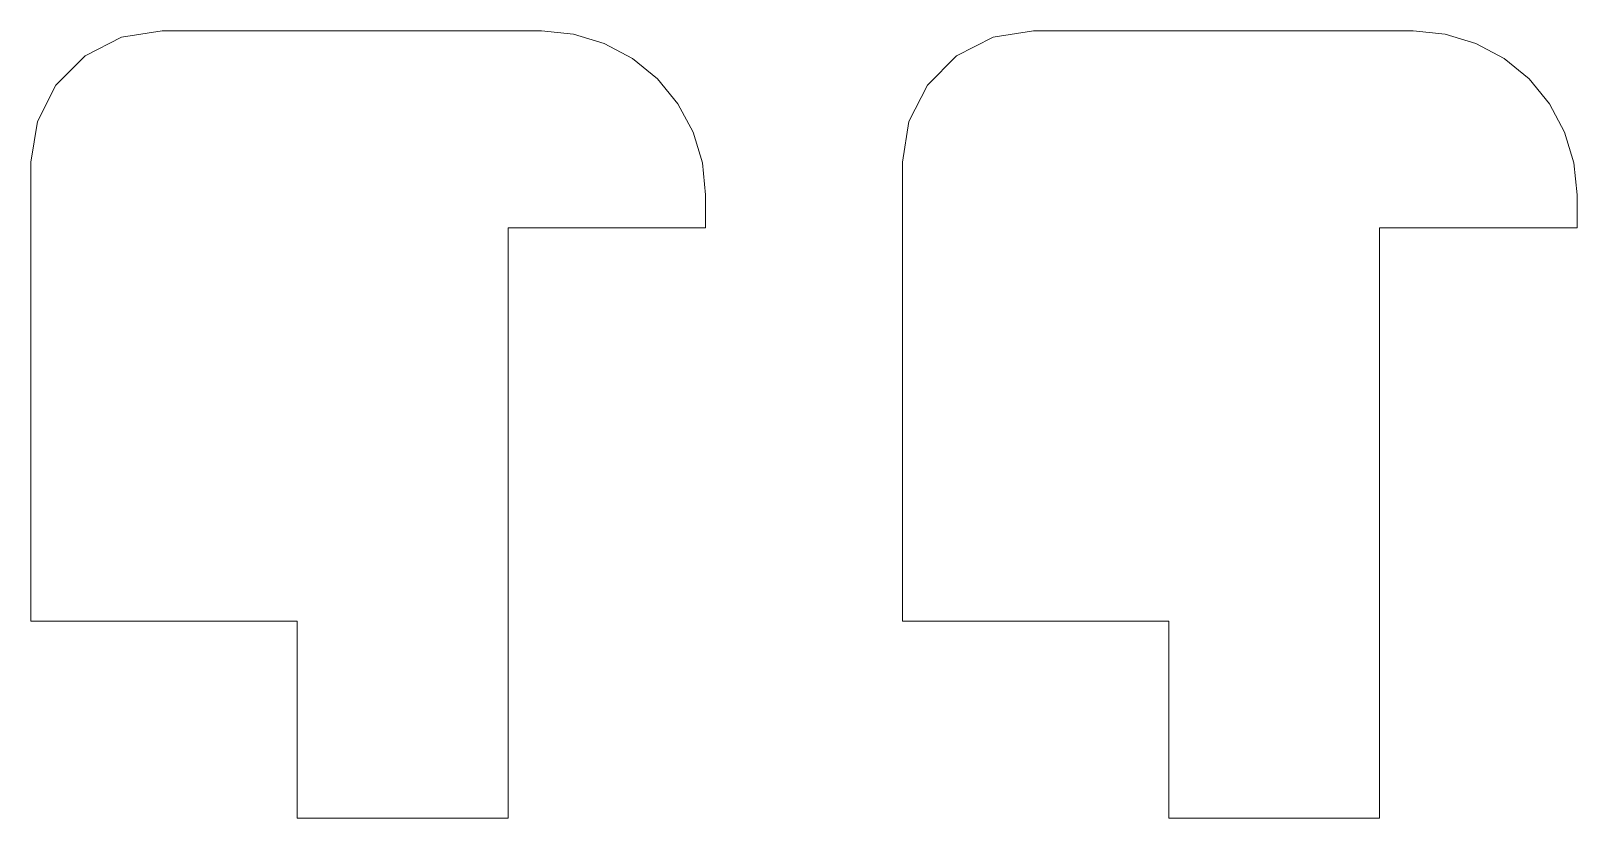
# Model space of a CAD drawing. Header units: millimetres. Extents: x -516 to 519, y -297 to 340.
# Drawn here: x 373.88 to 397.45, y -36.64 to -24.63 of the extents above; entities that cross this region are included whole.
import ezdxf

# ---------------------------------------------------------------- set-up
doc = ezdxf.new("R2010")
doc.units = ezdxf.units.MM
doc.header["$MEASUREMENT"] = 0
doc.layers.add('layer 1', color=7, linetype='Continuous')

msp = doc.modelspace()

# ---------------------------------------------------------------- linework, layer by layer
at = {"layer": 'layer 1', "color": 250, "lineweight": 18}
for points in [[(381.1521, -36.6351), (381.1521, -36.6351), (377.9358, -36.6351), (377.9358, -36.6351), (377.9358, -36.6351), (377.9358, -33.634), (377.9358, -33.634), (377.9358, -33.634), (373.8756, -33.634), (373.8756, -33.634), (373.8756, -33.634), (373.8756, -26.6303), (373.8756, -26.6303), (373.8756, -26.6303), (373.9736, -26.012), (373.9736, -26.012), (373.9736, -26.012), (374.2578, -25.4544), (374.2578, -25.4544), (374.2578, -25.4544), (374.7007, -25.0114), (374.7007, -25.0114), (374.7007, -25.0114), (375.2583, -24.7272), (375.2583, -24.7272), (375.2583, -24.7272), (375.8767, -24.6294), (375.8767, -24.6294), (375.8767, -24.6294), (381.6612, -24.6294), (381.6612, -24.6294), (381.6612, -24.6294), (382.1489, -24.6774), (382.1489, -24.6774), (382.1489, -24.6774), (382.6179, -24.8196), (382.6179, -24.8196), (382.6179, -24.8196), (383.0504, -25.0508), (383.0504, -25.0508), (383.0504, -25.0508), (383.4298, -25.362), (383.4298, -25.362), (383.4298, -25.362), (383.7404, -25.7409), (383.7404, -25.7409), (383.7404, -25.7409), (383.9716, -26.1733), (383.9716, -26.1733), (383.9716, -26.1733), (384.1144, -26.6424), (384.1144, -26.6424), (384.1144, -26.6424), (384.1624, -27.1306), (384.1624, -27.1306), (384.1624, -27.1306), (384.1624, -27.6309), (384.1624, -27.6309), (384.1624, -27.6309), (381.1521, -27.6309), (381.1521, -27.6309), (381.1521, -27.6309), (381.1521, -36.6351), (381.1521, -36.6351)], [(394.4402, -36.6351), (394.4402, -36.6351), (391.2239, -36.6351), (391.2239, -36.6351), (391.2239, -36.6351), (391.2239, -33.634), (391.2239, -33.634), (391.2239, -33.634), (387.1637, -33.634), (387.1637, -33.634), (387.1637, -33.634), (387.1637, -26.6303), (387.1637, -26.6303), (387.1637, -26.6303), (387.2617, -26.012), (387.2617, -26.012), (387.2617, -26.012), (387.5459, -25.4544), (387.5459, -25.4544), (387.5459, -25.4544), (387.9888, -25.0114), (387.9888, -25.0114), (387.9888, -25.0114), (388.5464, -24.7272), (388.5464, -24.7272), (388.5464, -24.7272), (389.1648, -24.6294), (389.1648, -24.6294), (389.1648, -24.6294), (394.9493, -24.6294), (394.9493, -24.6294), (394.9493, -24.6294), (395.437, -24.6774), (395.437, -24.6774), (395.437, -24.6774), (395.906, -24.8196), (395.906, -24.8196), (395.906, -24.8196), (396.3385, -25.0508), (396.3385, -25.0508), (396.3385, -25.0508), (396.7179, -25.362), (396.7179, -25.362), (396.7179, -25.362), (397.0285, -25.7409), (397.0285, -25.7409), (397.0285, -25.7409), (397.2597, -26.1733), (397.2597, -26.1733), (397.2597, -26.1733), (397.4025, -26.6424), (397.4025, -26.6424), (397.4025, -26.6424), (397.4505, -27.1306), (397.4505, -27.1306), (397.4505, -27.1306), (397.4505, -27.6309), (397.4505, -27.6309), (397.4505, -27.6309), (394.4402, -27.6309), (394.4402, -27.6309), (394.4402, -27.6309), (394.4402, -36.6351), (394.4402, -36.6351)]]:
    msp.add_open_spline(points, degree=3, knots=[0, 0, 0, 0, 0.047619, 0.047619, 0.047619, 0.0952381, 0.0952381, 0.0952381, 0.1428571, 0.1428571, 0.1428571, 0.1904762, 0.1904762, 0.1904762, 0.2380952, 0.2380952, 0.2380952, 0.2857143, 0.2857143, 0.2857143, 0.3333333, 0.3333333, 0.3333333, 0.3809524, 0.3809524, 0.3809524, 0.4285714, 0.4285714, 0.4285714, 0.4761905, 0.4761905, 0.4761905, 0.5238095, 0.5238095, 0.5238095, 0.5714286, 0.5714286, 0.5714286, 0.6190476, 0.6190476, 0.6190476, 0.6666667, 0.6666667, 0.6666667, 0.7142857, 0.7142857, 0.7142857, 0.7619048, 0.7619048, 0.7619048, 0.8095238, 0.8095238, 0.8095238, 0.8571429, 0.8571429, 0.8571429, 0.9047619, 0.9047619, 0.9047619, 0.952381, 0.952381, 0.952381, 1, 1, 1, 1], dxfattribs=at)

doc.saveas('drawing.dxf')
